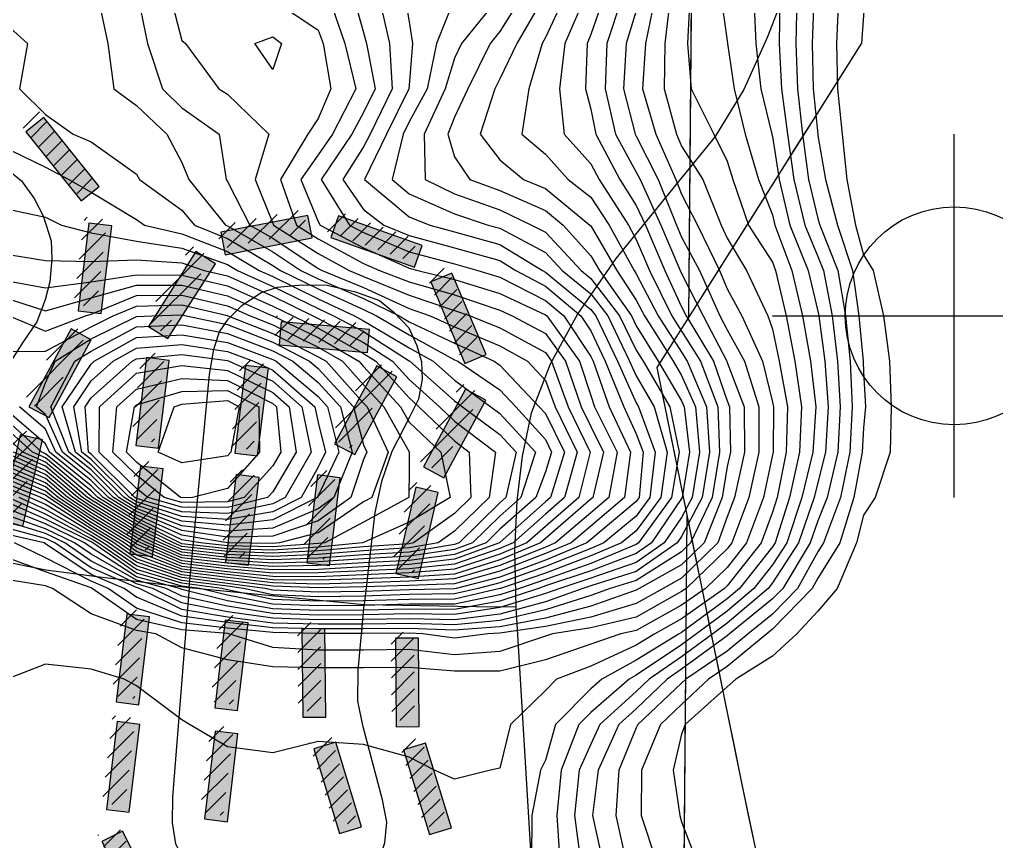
# Model space of a CAD drawing. Extents: x -12748497 to 5449789, y 79630 to 14464147.
# Drawn here: x 3137834 to 3139124, y 320464 to 321550 of the extents above; entities that cross this region are included whole.
import ezdxf

# ---------------------------------------------------------------- set-up
doc = ezdxf.new("R2010")
doc.units = 21
for name, color, linetype in [('BUILDINGS', 9, 'Continuous'), ('CL_LOCAL', 4, 'Continuous'), ('CL_MAJOR', 2, 'Continuous'), ('CONTOUR_INDEX', 150, 'Continuous'), ('CONTOUR_MAJOR', 92, 'Continuous'), ('PLSS_QQ', 8, 'Continuous'), ('PLSS_QQ_3D', 7, 'Continuous'), ('PLSS_SECTION', 7, 'Continuous'), ('PLSS_SECTION_3D', 7, 'Continuous'), ('PLSS_TWP', 7, 'Continuous'), ('PLSS_TWP_3D', 7, 'Continuous')]:
    doc.layers.add(name, color=color, linetype=linetype)

msp = doc.modelspace()

# ---------------------------------------------------------------- hatches: boundary and pattern name
at = {"layer": 'BUILDINGS_HATCH'}
for points in [[(3137842.3, 321401.5), (3137915.6, 321310.4), (3137939.3, 321329.3), (3137866, 321420.4)], [(3138099.8, 321268.9), (3138105.6, 321239.1), (3138220.5, 321261.3), (3138214.8, 321291)], [(3138245.3, 321261.9), (3138355.6, 321222.7), (3138365.8, 321251.2), (3138255.5, 321290.5)], [(3137911.6, 321165), (3137941.8, 321161.4), (3137955.8, 321277.3), (3137925.7, 321281)], [(3138004.5, 321144.4), (3138030.1, 321128.3), (3138092.7, 321227), (3138067, 321243.2)], [(3138377.2, 321203.3), (3138422.3, 321095.6), (3138450.3, 321107.2), (3138405.2, 321215)], [(3138176.9, 321120.2), (3138293.6, 321110.1), (3138296.2, 321140.3), (3138179.5, 321150.4)], [(3137846.5, 321038.3), (3137873.2, 321023.9), (3137928.8, 321126.7), (3137902.1, 321141.1)], [(3137987.7, 320987.2), (3138017.8, 320983.6), (3138031.8, 321099.5), (3138001.7, 321103.2)], [(3138118.5, 320977), (3138148.6, 320973.3), (3138162.7, 321089.3), (3138132.5, 321093)], [(3138250.3, 320989.5), (3138277, 320975.1), (3138332.6, 321077.9), (3138305.9, 321092.2)], [(3138367.6, 320958.8), (3138394.3, 320944.4), (3138449.9, 321047.2), (3138423.2, 321061.6)], [(3137808.9, 320887.4), (3137838.4, 320880.6), (3137864.6, 320994.5), (3137835, 321001.3)], [(3137979.7, 320844), (3138009.9, 320840.4), (3138023.9, 320956.4), (3137993.8, 320960)], [(3138106.3, 320832.7), (3138136.4, 320829), (3138150.5, 320945), (3138120.3, 320948.6)], [(3138213.6, 320832.3), (3138243.7, 320828.7), (3138257.7, 320944.6), (3138227.6, 320948.3)], [(3138331.2, 320818.1), (3138360.9, 320811.3), (3138387, 320925.2), (3138357.4, 320932)], [(3137961.6, 320648.3), (3137991.8, 320644.7), (3138005.8, 320760.7), (3137975.7, 320764.3)], [(3138091.9, 320640.5), (3138122, 320636.9), (3138136.1, 320752.9), (3138105.9, 320756.5)], [(3138207, 320745), (3138208.2, 320628.1), (3138238.5, 320628.4), (3138237.4, 320745.2)], [(3138330.5, 320732.4), (3138331.7, 320615.6), (3138362, 320615.9), (3138360.9, 320732.7)], [(3137948.9, 320506.4), (3137979, 320502.7), (3137993.1, 320618.7), (3137962.9, 320622.4)], [(3138078.5, 320493.7), (3138108.6, 320490.1), (3138122.6, 320606.1), (3138092.5, 320609.7)], [(3138222.6, 320586.2), (3138256.6, 320474.4), (3138285.7, 320483.2), (3138251.7, 320595)], [(3138341.4, 320585.2), (3138375.4, 320473.3), (3138404.5, 320482.1), (3138370.5, 320593.9)], [(3137943, 320464), (3137995.6, 320359.6), (3138022.7, 320373.2), (3137970.2, 320477.6)]]:
    msp.add_hatch(color=251, dxfattribs=at).paths.add_polyline_path(points)
at = {"layer": 'BUILDINGS_SHADOW'}
h = msp.add_hatch(dxfattribs=at)
h.set_pattern_fill('ANSI31', scale=5)
h.paths.add_polyline_path([(3137836.4, 321409.5), (3137909.7, 321318.4), (3137933.3, 321337.4), (3137860.1, 321428.5)])
h = msp.add_hatch(dxfattribs=at)
h.set_pattern_fill('ANSI31', scale=5)
h.paths.add_polyline_path([(3138093.9, 321277), (3138099.7, 321247.2), (3138214.6, 321269.4), (3138208.9, 321299.1)])
h = msp.add_hatch(dxfattribs=at)
h.set_pattern_fill('ANSI31', scale=5)
h.paths.add_polyline_path([(3138239.4, 321270), (3138349.7, 321230.7), (3138359.9, 321259.2), (3138249.6, 321298.5)])
h = msp.add_hatch(dxfattribs=at)
h.set_pattern_fill('ANSI31', scale=5)
h.paths.add_polyline_path([(3137905.7, 321173.1), (3137935.9, 321169.4), (3137949.9, 321285.4), (3137919.8, 321289)])
h = msp.add_hatch(dxfattribs=at)
h.set_pattern_fill('ANSI31', scale=5)
h.paths.add_polyline_path([(3137998.5, 321152.5), (3138024.2, 321136.3), (3138086.8, 321235.1), (3138061.1, 321251.2)])
h = msp.add_hatch(dxfattribs=at)
h.set_pattern_fill('ANSI31', scale=5)
h.paths.add_polyline_path([(3138371.3, 321211.4), (3138416.4, 321103.6), (3138444.4, 321115.3), (3138399.3, 321223.1)])
h = msp.add_hatch(dxfattribs=at)
h.set_pattern_fill('ANSI31', scale=5)
h.paths.add_polyline_path([(3138171, 321128.3), (3138287.7, 321118.2), (3138290.3, 321148.4), (3138173.6, 321158.5)])
h = msp.add_hatch(dxfattribs=at)
h.set_pattern_fill('ANSI31', scale=5)
h.paths.add_polyline_path([(3137840.6, 321046.4), (3137867.3, 321032), (3137922.9, 321134.8), (3137896.2, 321149.2)])
h = msp.add_hatch(dxfattribs=at)
h.set_pattern_fill('ANSI31', scale=5)
h.paths.add_polyline_path([(3137981.8, 320995.3), (3138011.9, 320991.6), (3138025.9, 321107.6), (3137995.8, 321111.2)])
h = msp.add_hatch(dxfattribs=at)
h.set_pattern_fill('ANSI31', scale=5)
h.paths.add_polyline_path([(3138112.6, 320985), (3138142.7, 320981.4), (3138156.7, 321097.4), (3138126.6, 321101)])
h = msp.add_hatch(dxfattribs=at)
h.set_pattern_fill('ANSI31', scale=5)
h.paths.add_polyline_path([(3138244.4, 320997.5), (3138271.1, 320983.1), (3138326.7, 321085.9), (3138300, 321100.3)])
h = msp.add_hatch(dxfattribs=at)
h.set_pattern_fill('ANSI31', scale=5)
h.paths.add_polyline_path([(3138361.7, 320966.8), (3138388.4, 320952.5), (3138444, 321055.3), (3138417.3, 321069.6)])
h = msp.add_hatch(dxfattribs=at)
h.set_pattern_fill('ANSI31', scale=5)
h.paths.add_polyline_path([(3137802.9, 320895.5), (3137832.5, 320888.7), (3137858.7, 321002.6), (3137829.1, 321009.3)])
h = msp.add_hatch(dxfattribs=at)
h.set_pattern_fill('ANSI31', scale=5)
h.paths.add_polyline_path([(3137973.8, 320852.1), (3138003.9, 320848.5), (3138018, 320964.4), (3137987.8, 320968.1)])
h = msp.add_hatch(dxfattribs=at)
h.set_pattern_fill('ANSI31', scale=5)
h.paths.add_polyline_path([(3138100.4, 320840.7), (3138130.5, 320837.1), (3138144.6, 320953), (3138114.4, 320956.7)])
h = msp.add_hatch(dxfattribs=at)
h.set_pattern_fill('ANSI31', scale=5)
h.paths.add_polyline_path([(3138207.6, 320840.4), (3138237.8, 320836.7), (3138251.8, 320952.7), (3138221.7, 320956.3)])
h = msp.add_hatch(dxfattribs=at)
h.set_pattern_fill('ANSI31', scale=5)
h.paths.add_polyline_path([(3138325.3, 320826.1), (3138354.9, 320819.4), (3138381.1, 320933.3), (3138351.5, 320940)])
h = msp.add_hatch(dxfattribs=at)
h.set_pattern_fill('ANSI31', scale=5)
h.paths.add_polyline_path([(3137955.7, 320656.4), (3137985.9, 320652.8), (3137999.9, 320768.7), (3137969.8, 320772.4)])
h = msp.add_hatch(dxfattribs=at)
h.set_pattern_fill('ANSI31', scale=5)
h.paths.add_polyline_path([(3138086, 320648.6), (3138116.1, 320644.9), (3138130.1, 320760.9), (3138100, 320764.6)])
h = msp.add_hatch(dxfattribs=at)
h.set_pattern_fill('ANSI31', scale=5)
h.paths.add_polyline_path([(3138201.1, 320753), (3138202.2, 320636.2), (3138232.6, 320636.5), (3138231.5, 320753.3)])
h = msp.add_hatch(dxfattribs=at)
h.set_pattern_fill('ANSI31', scale=5)
h.paths.add_polyline_path([(3138324.6, 320740.4), (3138325.8, 320623.6), (3138356.1, 320623.9), (3138355, 320740.7)])
h = msp.add_hatch(dxfattribs=at)
h.set_pattern_fill('ANSI31', scale=5)
h.paths.add_polyline_path([(3137943, 320514.4), (3137973.1, 320510.8), (3137987.2, 320626.8), (3137957, 320630.4)])
h = msp.add_hatch(dxfattribs=at)
h.set_pattern_fill('ANSI31', scale=5)
h.paths.add_polyline_path([(3138072.5, 320501.8), (3138102.7, 320498.2), (3138116.7, 320614.1), (3138086.6, 320617.8)])
h = msp.add_hatch(dxfattribs=at)
h.set_pattern_fill('ANSI31', scale=5)
h.paths.add_polyline_path([(3138216.7, 320594.3), (3138250.7, 320482.5), (3138279.8, 320491.2), (3138245.8, 320603)])
h = msp.add_hatch(dxfattribs=at)
h.set_pattern_fill('ANSI31', scale=5)
h.paths.add_polyline_path([(3138335.5, 320593.2), (3138369.5, 320481.4), (3138398.5, 320490.2), (3138364.6, 320602)])
h = msp.add_hatch(dxfattribs=at)
h.set_pattern_fill('ANSI31', scale=5)
h.paths.add_polyline_path([(3137937.1, 320472.1), (3137989.6, 320367.7), (3138016.8, 320381.2), (3137964.3, 320485.7)])

# ---------------------------------------------------------------- linework, layer by layer
at = {"layer": 'BUILDINGS'}
for points in [[(3137842.3, 321401.5), (3137915.6, 321310.4), (3137939.3, 321329.3), (3137866, 321420.4), (3137842.3, 321401.5)], [(3138099.8, 321268.9), (3138105.6, 321239.1), (3138220.5, 321261.3), (3138214.8, 321291), (3138099.8, 321268.9)], [(3138245.3, 321261.9), (3138355.6, 321222.7), (3138365.8, 321251.2), (3138255.5, 321290.5), (3138245.3, 321261.9)], [(3137911.6, 321165), (3137941.8, 321161.4), (3137955.8, 321277.3), (3137925.7, 321281), (3137911.6, 321165)], [(3138004.5, 321144.4), (3138030.1, 321128.3), (3138092.7, 321227), (3138067, 321243.2), (3138004.5, 321144.4)], [(3138377.2, 321203.3), (3138422.3, 321095.6), (3138450.3, 321107.2), (3138405.2, 321215), (3138377.2, 321203.3)], [(3138176.9, 321120.2), (3138293.6, 321110.1), (3138296.2, 321140.3), (3138179.5, 321150.4), (3138176.9, 321120.2)], [(3137846.5, 321038.3), (3137873.2, 321023.9), (3137928.8, 321126.7), (3137902.1, 321141.1), (3137846.5, 321038.3)], [(3137987.7, 320987.2), (3138017.8, 320983.6), (3138031.8, 321099.5), (3138001.7, 321103.2), (3137987.7, 320987.2)], [(3138118.5, 320977), (3138148.6, 320973.3), (3138162.7, 321089.3), (3138132.5, 321093), (3138118.5, 320977)], [(3138250.3, 320989.5), (3138277, 320975.1), (3138332.6, 321077.9), (3138305.9, 321092.2), (3138250.3, 320989.5)], [(3138367.6, 320958.8), (3138394.3, 320944.4), (3138449.9, 321047.2), (3138423.2, 321061.6), (3138367.6, 320958.8)], [(3137808.9, 320887.4), (3137838.4, 320880.6), (3137864.6, 320994.5), (3137835, 321001.3), (3137808.9, 320887.4)], [(3137979.7, 320844), (3138009.9, 320840.4), (3138023.9, 320956.4), (3137993.8, 320960), (3137979.7, 320844)], [(3138106.3, 320832.7), (3138136.4, 320829), (3138150.5, 320945), (3138120.3, 320948.6), (3138106.3, 320832.7)], [(3138213.6, 320832.3), (3138243.7, 320828.7), (3138257.7, 320944.6), (3138227.6, 320948.3), (3138213.6, 320832.3)], [(3138331.2, 320818.1), (3138360.9, 320811.3), (3138387, 320925.2), (3138357.4, 320932), (3138331.2, 320818.1)], [(3137961.6, 320648.3), (3137991.8, 320644.7), (3138005.8, 320760.7), (3137975.7, 320764.3), (3137961.6, 320648.3)], [(3138091.9, 320640.5), (3138122, 320636.9), (3138136.1, 320752.9), (3138105.9, 320756.5), (3138091.9, 320640.5)], [(3138207, 320745), (3138208.2, 320628.1), (3138238.5, 320628.4), (3138237.4, 320745.2), (3138207, 320745)], [(3138330.5, 320732.4), (3138331.7, 320615.6), (3138362, 320615.9), (3138360.9, 320732.7), (3138330.5, 320732.4)], [(3137948.9, 320506.4), (3137979, 320502.7), (3137993.1, 320618.7), (3137962.9, 320622.4), (3137948.9, 320506.4)], [(3138078.5, 320493.7), (3138108.6, 320490.1), (3138122.6, 320606.1), (3138092.5, 320609.7), (3138078.5, 320493.7)], [(3138222.6, 320586.2), (3138256.6, 320474.4), (3138285.7, 320483.2), (3138251.7, 320595), (3138222.6, 320586.2)], [(3138341.4, 320585.2), (3138375.4, 320473.3), (3138404.5, 320482.1), (3138370.5, 320593.9), (3138341.4, 320585.2)], [(3137943, 320464), (3137995.6, 320359.6), (3138022.7, 320373.2), (3137970.2, 320477.6), (3137943, 320464)]]:
    msp.add_lwpolyline(points, close=True, dxfattribs=at)
at = {"layer": 'CL_LOCAL'}
for points in [[(3137812.5, 321356.5), (3137836.6, 321336.9), (3137853.6, 321313.6), (3137865.1, 321290.7), (3137875.8, 321257.6), (3137876.7, 321233.7), (3137873.9, 321203.3), (3137868, 321179.4), (3137856.9, 321150.4), (3137837.1, 321121.5), (3137817.2, 321090)], [(3138058, 320799), (3138084.9, 321080.9), (3138090.8, 321114.2), (3138098.3, 321137.1), (3138109.7, 321154), (3138127.7, 321171.9), (3138153.3, 321189.1), (3138175, 321196.2), (3138206.9, 321199.5), (3138240.5, 321199), (3138278, 321190.3), (3138309.6, 321178.8), (3138328.9, 321162.9), (3138348.3, 321142.4), (3138358.8, 321119.2), (3138365, 321097.5), (3138365.9, 321074.7), (3138360.9, 321048.2), (3138348.5, 321023.8), (3138326, 320979.3), (3138312.3, 320939.4), (3138303.4, 320898.5), (3138289.2, 320776.8)], [(3138058, 320799), (3138036.2, 320522.8), (3138035.6, 320488.7), (3138040.2, 320460.8), (3138051, 320440.2), (3138068.2, 320419.6), (3138091.7, 320402.5), (3138119.8, 320387.8), (3138148.6, 320378.8), (3138179.2, 320374.9), (3138215.5, 320375.6), (3138239.8, 320379.5), (3138270.2, 320393.6), (3138291.8, 320411.5), (3138307.8, 320436.7), (3138316.5, 320462.2), (3138319.3, 320489.6), (3138313.6, 320519), (3138288, 320615.6), (3138280.7, 320649.5), (3138281.4, 320689.8), (3138289.2, 320776.8)]]:
    msp.add_lwpolyline(points, dxfattribs=at)
at = {"layer": 'CL_MAJOR'}
for points in [[(3138798.9, 322844.7), (3138826.9, 322267.6), (3138857, 321749), (3138857.1, 321667.2), (3138845.1, 321586.4), (3138822.1, 321527.1), (3138790.8, 321457.3), (3138752.7, 321395.3), (3138621.7, 321234), (3138571.5, 321161.5), (3138535.1, 321094.4), (3138510, 321030), (3138497.9, 320973), (3138491, 320913.9), (3138487.7, 320848.5), (3138489.8, 320773.5), (3138521.2, 320247.3), (3138545.9, 319725.2), (3138560.7, 319356.6)], [(3138489.8, 320773.5), (3138437.6, 320774), (3138289.2, 320776.8), (3138058, 320799), (3137936.4, 320813.8), (3137868.7, 320822.4), (3137810.5, 320834.2), (3137754.9, 320845.3), (3137605.3, 320858), (3137557.4, 320858.1), (3137520, 320861.9), (3137426.8, 320849.5), (3137318.8, 320853.3), (3137215.8, 320870.6), (3136989.5, 320920.9), (3136732.1, 320980.7)]]:
    msp.add_lwpolyline(points, dxfattribs=at)
at = {"layer": 'CONTOUR_INDEX'}
for points, elevation in [([(3138605.5, 321578.4), (3138588.6, 321530.2), (3138583.6, 321518.4), (3138581.6, 321458.4), (3138588.6, 321431.4), (3138595.2, 321398.4), (3138627, 321338.4), (3138648.6, 321304), (3138660.7, 321278.4), (3138686.5, 321218.4), (3138708.6, 321170.4), (3138714.7, 321158.4), (3138750.8, 321098.4), (3138768.6, 321046.3), (3138771.7, 321038.4), (3138772.9, 320978.4), (3138768.6, 320959.5), (3138762.1, 320918.4), (3138738.4, 320858.4), (3138708.6, 320829.3), (3138652.5, 320798.4), (3138648.6, 320796.2), (3138588.6, 320774.8), (3138528.6, 320759), (3138468.6, 320747.6), (3138408.6, 320743.3), (3138348.6, 320745.5), (3138288.6, 320744.9), (3138228.6, 320744.9), (3138168.6, 320746.4), (3138108.6, 320753.1), (3138048.6, 320761.5), (3137988.6, 320786.8), (3137972.1, 320798.4), (3137928.6, 320816.8), (3137868.6, 320857.3), (3137866.5, 320858.4), (3137808.6, 320871.6)], 60), ([(3138553, 321578.4), (3138528.6, 321526.1), (3138524.2, 321518.4), (3138506.9, 321458.4), (3138497.6, 321398.4), (3138528.6, 321371.9), (3138558.7, 321338.4), (3138588.6, 321315.3), (3138613, 321278.4), (3138645.7, 321218.4), (3138648.6, 321213.9), (3138677.5, 321158.4), (3138708.6, 321110.3), (3138716.1, 321098.4), (3138741.6, 321038.4), (3138745.3, 320978.4), (3138735.8, 320918.4), (3138708.6, 320866.9), (3138702.8, 320858.4), (3138648.6, 320820.7), (3138588.6, 320801.9), (3138578, 320798.4), (3138528.6, 320780.6), (3138468.6, 320764.5), (3138408.6, 320757), (3138348.6, 320758.3), (3138288.6, 320757.2), (3138228.6, 320757), (3138168.6, 320758.8), (3138108.6, 320767.5), (3138048.6, 320779.1), (3138010.1, 320798.4), (3137988.6, 320804.2), (3137928.6, 320834.5), (3137893.8, 320858.4), (3137868.6, 320870.8), (3137808.6, 320889.4)], 70), ([(3138496.4, 321578.4), (3138468.6, 321534.2), (3138455.6, 321518.4), (3138426.1, 321458.4), (3138408.6, 321420.8), (3138399.6, 321398.4), (3138408.6, 321368.6), (3138428.9, 321338.4), (3138468.6, 321323.8), (3138528.6, 321297.5), (3138551.9, 321278.4), (3138588.6, 321237.7), (3138599.9, 321218.4), (3138642.3, 321158.4), (3138648.6, 321145.4), (3138677.5, 321098.4), (3138708.6, 321046.3), (3138712.1, 321038.4), (3138719.1, 320978.4), (3138709.4, 320918.4), (3138708.6, 320917), (3138668.7, 320858.4), (3138648.6, 320844.4), (3138588.6, 320821.6), (3138528.6, 320801.5), (3138519.5, 320798.4), (3138468.6, 320781.4), (3138408.6, 320770.6), (3138348.6, 320771), (3138288.6, 320769.6), (3138228.6, 320769.1), (3138168.6, 320771.2), (3138108.6, 320782), (3138048.6, 320796.7), (3138045.3, 320798.4), (3137988.6, 320813.7), (3137928.6, 320852.3), (3137919.7, 320858.4), (3137868.6, 320883.6), (3137808.6, 320907.2)], 80), ([(3138693.5, 321578.4), (3138686.5, 321518.4), (3138685.6, 321458.4), (3138701.9, 321398.4), (3138708.6, 321382.4), (3138736.6, 321338.4), (3138760.8, 321278.4), (3138768.6, 321260.9), (3138794.3, 321218.4), (3138822.4, 321158.4), (3138828.6, 321140.7), (3138837.6, 321098.4), (3138848.4, 321038.4), (3138846.8, 320978.4), (3138834.8, 320918.4), (3138828.6, 320899), (3138813.5, 320858.4), (3138768.6, 320801.5), (3138765.4, 320798.4), (3138708.6, 320758.1), (3138673.3, 320738.4), (3138648.6, 320723.3), (3138588.6, 320695.6), (3138543.1, 320678.4), (3138528.6, 320663.6), (3138482.6, 320618.4), (3138468.6, 320561), (3138456, 320558.4), (3138408.6, 320546.2), (3138382.2, 320558.4), (3138348.6, 320575.4), (3138288.6, 320592.3), (3138228.6, 320596.2), (3138168.6, 320581.2), (3138108.6, 320589.2), (3138058.5, 320618.4), (3138048.6, 320624.9), (3137988.6, 320669.6), (3137972.5, 320678.4), (3137928.6, 320691.7), (3137868.6, 320698.4), (3137817.4, 320678.4)], 40), ([(3137938, 321578.4), (3137950.8, 321518.4), (3137958.5, 321458.4), (3137988.6, 321436.5), (3138028.5, 321398.4), (3138048.6, 321360.9), (3138057.6, 321338.4), (3138106.3, 321278.4), (3138108.6, 321277.4), (3138168.6, 321243), (3138205.6, 321218.4), (3138228.6, 321207.1), (3138288.6, 321181.2), (3138335.3, 321158.4), (3138348.6, 321150.7), (3138408.6, 321122.2), (3138461.1, 321098.4), (3138468.6, 321093.3), (3138520.6, 321038.4), (3138528.6, 321029.5), (3138553.9, 320978.4), (3138535.4, 320918.4), (3138528.6, 320912.5), (3138468.6, 320858.9), (3138468.1, 320858.4), (3138408.6, 320836.8), (3138348.6, 320829.8), (3138288.6, 320826.7)], 130), ([(3138034, 321578.4), (3138048.6, 321522.3), (3138053.5, 321518.4), (3138097.2, 321458.4), (3138108.6, 321451.1), (3138163.4, 321398.4), (3138145.1, 321338.4), (3138168.6, 321281), (3138169.5, 321278.4), (3138228.6, 321240.7), (3138269.4, 321218.4), (3138288.6, 321210.5), (3138348.6, 321185.7), (3138408.6, 321165.6), (3138429.4, 321158.4), (3138468.6, 321142.5), (3138528.6, 321109.8), (3138536.9, 321098.4), (3138558.6, 321038.4), (3138587.8, 320978.4), (3138572.6, 320918.4), (3138528.6, 320880.3), (3138504.2, 320858.4), (3138468.6, 320843.5), (3138408.6, 320823.8), (3138348.6, 320818.8), (3138288.6, 320816.1), (3138228.6, 320813.8)], 120), ([(3138408.6, 321578.2), (3138384.7, 321518.4), (3138372.4, 321458.4), (3138348.6, 321414.5), (3138340.7, 321398.4), (3138326.2, 321338.4), (3138348.6, 321319.7), (3138408.6, 321293.3), (3138453.1, 321278.4), (3138468.6, 321274.1), (3138528.6, 321242.2), (3138550.8, 321218.4), (3138588.6, 321187.5), (3138611, 321158.4), (3138639.9, 321098.4), (3138648.6, 321079.1), (3138672.2, 321038.4), (3138689.5, 320978.4), (3138680.9, 320918.4), (3138648.6, 320874.4), (3138629.3, 320858.4), (3138588.6, 320841.3), (3138528.6, 320818.6), (3138469.2, 320798.4), (3138468.6, 320798.2), (3138408.6, 320784.2), (3138348.6, 320783.7), (3138288.6, 320781.9), (3138228.6, 320781.3), (3138168.6, 320783.7), (3138108.6, 320796.5), (3138101.2, 320798.4)], 90), ([(3138242.9, 321578.4), (3138263.7, 321518.4), (3138278.1, 321458.4), (3138247.3, 321398.4), (3138228.6, 321371), (3138205.5, 321338.4), (3138228.6, 321282.9), (3138231.3, 321278.4), (3138288.6, 321248.1), (3138348.6, 321221.3), (3138360.1, 321218.4), (3138408.6, 321206.5), (3138468.6, 321187.7), (3138528.6, 321159.8), (3138530.4, 321158.4), (3138573.8, 321098.4), (3138588.6, 321053), (3138593.7, 321038.4), (3138623.3, 320978.4), (3138612.4, 320918.4), (3138588.6, 320898.3), (3138541.9, 320858.4), (3138528.6, 320852.9), (3138468.6, 320828.4), (3138408.6, 320810.8), (3138348.6, 320807.8)], 110), ([(3138309.3, 321578.4), (3138322.6, 321518.4), (3138326.1, 321458.4), (3138297, 321398.4), (3138288.6, 321381.5), (3138260.9, 321338.4), (3138288.6, 321299), (3138315.2, 321278.4), (3138348.6, 321264.6), (3138408.6, 321248.3), (3138468.6, 321231.3), (3138489.7, 321218.4), (3138528.6, 321197.4), (3138575.6, 321158.4), (3138588.6, 321138.8), (3138607.8, 321098.4), (3138632.1, 321038.4), (3138648.6, 321002.5), (3138657.8, 320978.4), (3138652.4, 320918.4), (3138648.6, 320913.2), (3138588.6, 320863), (3138583.2, 320858.4), (3138528.6, 320835.8), (3138468.6, 320813.3), (3138410.9, 320798.4), (3138408.6, 320797.9), (3138348.6, 320796.5)], 100), ([(3138761, 321578.4), (3138768.6, 321521.5), (3138769, 321518.4), (3138778, 321458.4), (3138792.7, 321398.4), (3138810.2, 321338.4), (3138828.6, 321291.8), (3138831.7, 321278.4), (3138854.1, 321218.4), (3138868.3, 321158.4), (3138878.8, 321098.4), (3138885.7, 321038.4), (3138881.8, 320978.4), (3138867.4, 320918.4), (3138847.5, 320858.4), (3138828.6, 320829.4), (3138804.1, 320798.4), (3138768.6, 320768.4), (3138728.2, 320738.4), (3138708.6, 320723.8), (3138648.6, 320683.7), (3138639.1, 320678.4), (3138588.6, 320634.5), (3138572.7, 320618.4), (3138549.6, 320558.4), (3138543.8, 320498.4), (3138547.8, 320438.4)], 30), ([(3138838.2, 321578.4), (3138837.5, 321518.4), (3138840.5, 321458.4), (3138848.3, 321398.4), (3138856.8, 321338.4), (3138871.1, 321278.4), (3138888.6, 321236.6), (3138896, 321218.4), (3138907.4, 321158.4), (3138914.4, 321098.4), (3138918.1, 321038.4), (3138914.7, 320978.4), (3138900.9, 320918.4), (3138888.6, 320887.5), (3138878.4, 320858.4), (3138842.3, 320798.4), (3138828.6, 320784.4), (3138771.9, 320738.4), (3138768.6, 320735.7), (3138708.6, 320691.6), (3138689.4, 320678.4), (3138648.6, 320639.4), (3138625.5, 320618.4), (3138598.5, 320558.4), (3138590.8, 320498.4), (3138604.1, 320438.4)], 20), ([(3138883.3, 321578.4), (3138881.2, 321518.4), (3138882.4, 321458.4), (3138888.4, 321398.4), (3138888.6, 321396.7), (3138898.4, 321338.4), (3138914.6, 321278.4), (3138934.1, 321218.4), (3138942.6, 321158.4), (3138948.2, 321098.4), (3138948.6, 321084.5), (3138951.6, 321038.4), (3138948.6, 321010.6), (3138947, 320978.4), (3138936, 320918.4), (3138917.7, 320858.4), (3138888.6, 320811.7), (3138881.2, 320798.4), (3138828.6, 320744.4), (3138821.2, 320738.4), (3138768.6, 320695.2), (3138743.9, 320678.4), (3138708.6, 320644.8), (3138680.7, 320618.4), (3138655.5, 320558.4), (3138655.3, 320498.4), (3138675, 320438.4)], 10), ([(3138648.6, 321561.5), (3138635.1, 321518.4), (3138631.8, 321458.4), (3138647.1, 321398.4), (3138648.6, 321395.6), (3138677.4, 321338.4), (3138701.9, 321278.4), (3138708.6, 321262.4), (3138732.3, 321218.4), (3138759.2, 321158.4), (3138768.6, 321140), (3138791.6, 321098.4), (3138810.5, 321038.4), (3138810.6, 320978.4), (3138797.5, 320918.4), (3138774.7, 320858.4), (3138768.6, 320850.7), (3138714.6, 320798.4), (3138708.6, 320794.1), (3138648.6, 320760.5), (3138588.6, 320746.1), (3138538.2, 320738.4), (3138528.6, 320735.2), (3138468.6, 320715), (3138408.6, 320710.7), (3138348.6, 320717.6), (3138288.6, 320716.6), (3138228.6, 320716.8), (3138168.6, 320720.3), (3138110.7, 320738.4), (3138108.6, 320738.6), (3138048.6, 320743.8), (3137988.6, 320757.3), (3137930.2, 320798.4), (3137928.6, 320799), (3137868.6, 320820.1), (3137808.6, 320842.4)], 50), ([(3138168.6, 321484), (3138144.8, 321518.4), (3138168.6, 321527.2), (3138180, 321518.4), (3138168.6, 321484)], 120), ([(3137808.6, 321383.8), (3137868.6, 321354.9), (3137899.4, 321338.4), (3137928.6, 321321.7), (3137988.6, 321285.5), (3137999.2, 321278.4), (3138048.6, 321266.8), (3138108.6, 321243.3), (3138150.7, 321218.4), (3138168.6, 321210.3), (3138228.6, 321181), (3138276.5, 321158.4), (3138288.6, 321152), (3138348.6, 321116.1), (3138380.4, 321098.4), (3138408.6, 321073.3), (3138456.7, 321038.4), (3138468.6, 321029.6), (3138515.6, 320978.4), (3138496.3, 320918.4), (3138468.6, 320893.9), (3138432.5, 320858.4), (3138408.6, 320849.7), (3138348.6, 320840.9), (3138288.6, 320837.3)], 140), ([(3137808.6, 321241.4), (3137868.6, 321231.5), (3137928.6, 321230), (3137988.6, 321232.4), (3138048.6, 321228.3), (3138078, 321218.4), (3138108.6, 321211.3), (3138168.6, 321184.2), (3138221.5, 321158.4), (3138228.6, 321155), (3138288.6, 321123.1), (3138326.9, 321098.4), (3138348.6, 321074.5), (3138388.9, 321038.4), (3138408.6, 321019.4), (3138462.9, 320978.4), (3138454.3, 320918.4), (3138408.6, 320873.9), (3138387, 320858.4), (3138348.6, 320851.9)], 150), ([(3137808.6, 321184.5), (3137868.6, 321165.2), (3137928.6, 321182.1), (3137988.6, 321198.8), (3138048.6, 321199), (3138108.6, 321185), (3138168.2, 321158.4), (3138168.6, 321158.2), (3138228.6, 321129.7), (3138282.3, 321098.4), (3138288.6, 321091.4), (3138337.1, 321038.4), (3138348.6, 321017.8), (3138390.4, 320978.4), (3138403, 320918.4), (3138348.6, 320885.7), (3138288.6, 320859.1), (3138287.2, 320858.4)], 160), ([(3137808.6, 321111.1), (3137868.6, 321111.7), (3137928.6, 321144), (3137957.8, 321158.4), (3137988.6, 321171.4), (3138048.6, 321172.8), (3138108.6, 321158.7), (3138109.4, 321158.4), (3138168.6, 321135.2), (3138228.6, 321104.4), (3138239, 321098.4), (3138288.6, 321043.2), (3138293.1, 321038.4), (3138320.8, 320978.4), (3138299.4, 320918.4), (3138288.6, 320912.5), (3138228.6, 320871.6), (3138177.6, 320858.4), (3138168.6, 320857.7), (3138111, 320858.4), (3138108.6, 320858.4)], 170), ([(3138228.6, 320903.4), (3138168.6, 320878.1), (3138108.6, 320874), (3138048.6, 320881), (3137988.6, 320904.1), (3137965.4, 320918.4), (3137928.6, 320954.8), (3137899.3, 320978.4), (3137875.5, 321038.4), (3137907.2, 321098.4), (3137928.6, 321111.8), (3137988.6, 321143.7), (3138048.6, 321146.6), (3138108.6, 321134.9), (3138168.6, 321112.2), (3138195.1, 321098.4), (3138228.6, 321070.2), (3138258, 321038.4), (3138273.5, 320978.4), (3138249.4, 320918.4), (3138228.6, 320903.4)], 180), ([(3138168.6, 320899.5), (3138108.6, 320889.5), (3138048.6, 320893.3), (3137988.6, 320912.7), (3137979.4, 320918.4), (3137928.6, 320968.6), (3137916.5, 320978.4), (3137905.7, 321038.4), (3137928.6, 321072.4), (3137957.8, 321098.4), (3137988.6, 321115.7), (3138048.6, 321120.4), (3138108.6, 321111.1), (3138143, 321098.4), (3138168.6, 321086.6), (3138223.9, 321038.4), (3138228.6, 321017.7), (3138238.1, 320978.4), (3138228.6, 320958.3), (3138206.2, 320918.4), (3138168.6, 320899.5)], 190), ([(3138161.7, 320918.4), (3138108.6, 320905), (3138048.6, 320905.6), (3138003.5, 320918.4), (3137988.6, 320930.3), (3137939.2, 320978.4), (3137939.6, 321038.4), (3137988.6, 321082.5), (3138048.6, 321092.9), (3138108.6, 321086.1), (3138168.6, 321057.3), (3138190.3, 321038.4), (3138199.3, 320978.4), (3138168.6, 320926.1), (3138161.7, 320918.4)], 200), ([(3138062.4, 320918.4), (3138048.6, 320917.9), (3138046.9, 320918.4), (3137988.6, 320965.3), (3137975.2, 320978.4), (3137985.8, 321038.4), (3137988.6, 321041), (3138048.6, 321058.6), (3138108.6, 321059.6), (3138150.1, 321038.4), (3138151, 320978.4), (3138108.6, 320930.3), (3138062.4, 320918.4)], 210), ([(3138287.2, 320858.4), (3138228.6, 320852.7), (3138168.6, 320849), (3138108.6, 320850.8), (3138048.6, 320857.2), (3138045.9, 320858.4), (3137988.6, 320887), (3137937.5, 320918.4), (3137928.6, 320927.1), (3137868.6, 320976), (3137863.4, 320978.4), (3137808.6, 321028.5)], 160), ([(3138108.6, 320858.4), (3138048.6, 320868.7), (3137988.6, 320895.5), (3137951.4, 320918.4), (3137928.6, 320940.9), (3137882.1, 320978.4), (3137868.6, 321008.7), (3137834, 321038.4)], 170), ([(3138348.6, 320851.9), (3138288.6, 320847.9), (3138228.6, 320843), (3138168.6, 320840.3), (3138108.6, 320843.2), (3138048.6, 320849.7), (3138028.7, 320858.4), (3137988.6, 320878.4), (3137928.6, 320915.2), (3137923.9, 320918.4), (3137868.6, 320965.1), (3137838.6, 320978.4), (3137808.6, 321005.9)], 150), ([(3138288.6, 320837.3), (3138228.6, 320833.3), (3138168.6, 320831.6), (3138108.6, 320835.5), (3138048.6, 320842.3), (3138011.5, 320858.4), (3137988.6, 320869.8), (3137928.6, 320906.7), (3137910.9, 320918.4), (3137868.6, 320954.2), (3137813.9, 320978.4)], 140), ([(3138288.6, 320826.7), (3138228.6, 320823.5), (3138168.6, 320822.9), (3138108.6, 320827.9), (3138048.6, 320834.9), (3137994.2, 320858.4), (3137988.6, 320861.2), (3137928.6, 320898.1), (3137898, 320918.4), (3137868.6, 320943.3), (3137808.6, 320969.2)], 130), ([(3138228.6, 320813.8), (3138168.6, 320814.2), (3138108.6, 320820.3), (3138048.6, 320827.4), (3137988.6, 320851.9), (3137979.3, 320858.4), (3137928.6, 320889.6), (3137885.1, 320918.4), (3137868.6, 320932.3), (3137808.6, 320957.6)], 120), ([(3138348.6, 320807.8), (3138288.6, 320805.5), (3138228.6, 320804.1), (3138168.6, 320805.5), (3138108.6, 320812.7), (3138048.6, 320820), (3137988.6, 320842.4), (3137965.4, 320858.4), (3137928.6, 320881.1), (3137872.2, 320918.4), (3137868.6, 320921.4), (3137808.6, 320946)], 110), ([(3138348.6, 320796.5), (3138288.6, 320794.3), (3138228.6, 320793.4), (3138168.6, 320796.1), (3138158.2, 320798.4), (3138108.6, 320805), (3138048.6, 320812.6), (3137988.6, 320832.8), (3137951.6, 320858.4), (3137928.6, 320872.5), (3137868.6, 320909.1), (3137847.9, 320918.4), (3137808.6, 320934.3)], 100), ([(3138101.2, 320798.4), (3138048.6, 320805.1), (3137988.6, 320823.3), (3137937.7, 320858.4), (3137928.6, 320864), (3137868.6, 320896.4), (3137819.2, 320918.4)], 90)]:
    msp.add_lwpolyline(points, dxfattribs=dict(at, elevation=elevation))
at = {"layer": 'CONTOUR_MAJOR'}
for points, elevation in [([(3138673.2, 321578.4), (3138660.7, 321518.4), (3138657.1, 321458.4), (3138674.5, 321398.4), (3138701.1, 321338.4), (3138708.6, 321319.2), (3138729.6, 321278.4), (3138758.4, 321218.4), (3138768.6, 321194), (3138788.3, 321158.4), (3138815.2, 321098.4), (3138828.6, 321044.3), (3138829.8, 321038.4), (3138829.3, 320978.4), (3138828.6, 320974.8), (3138816.7, 320918.4), (3138794.1, 320858.4), (3138768.6, 320826.1), (3138740, 320798.4), (3138708.6, 320776.1), (3138648.6, 320742.6), (3138628.4, 320738.4), (3138588.6, 320724.8), (3138528.6, 320703.8), (3138468.6, 320689.1), (3138408.6, 320689.1), (3138348.6, 320694), (3138288.6, 320693.6), (3138228.6, 320693.4), (3138168.6, 320694.9), (3138108.6, 320704), (3138048.6, 320719.6), (3138014.2, 320738.4), (3137988.6, 320742.5), (3137928.6, 320764.9), (3137877.8, 320798.4), (3137868.6, 320801.5), (3137808.6, 320811.4)], 45), ([(3138580.4, 321578.4), (3138554.2, 321518.4), (3138547.1, 321458.4), (3138553.3, 321398.4), (3138588.6, 321359.2), (3138599.5, 321338.4), (3138638.2, 321278.4), (3138648.6, 321259.1), (3138666.3, 321218.4), (3138695.5, 321158.4), (3138708.6, 321138.2), (3138733.4, 321098.4), (3138756.3, 321038.4), (3138758.5, 320978.4), (3138748.9, 320918.4), (3138720.4, 320858.4), (3138708.6, 320846.8), (3138648.6, 320808.8), (3138614.1, 320798.4), (3138588.6, 320789.1), (3138528.6, 320769.8), (3138468.6, 320756.1), (3138408.6, 320750.1), (3138348.6, 320751.9), (3138288.6, 320751.1), (3138228.6, 320750.9), (3138168.6, 320752.6), (3138108.6, 320760.3), (3138048.6, 320770.3), (3137992.4, 320798.4), (3137988.6, 320799.4), (3137928.6, 320825.6), (3137880.9, 320858.4), (3137868.6, 320864.4), (3137808.6, 320880.5)], 65), ([(3138525.5, 321578.4), (3138490.7, 321518.4), (3138468.6, 321471.6), (3138462, 321458.4), (3138442.4, 321398.4), (3138468.6, 321364.3), (3138499.6, 321338.4), (3138528.6, 321326.8), (3138587.5, 321278.4), (3138588.6, 321277.1), (3138622.8, 321218.4), (3138648.6, 321179.2), (3138659.4, 321158.4), (3138697.3, 321098.4), (3138708.6, 321079.4), (3138726.9, 321038.4), (3138732.2, 320978.4), (3138722.6, 320918.4), (3138708.6, 320892), (3138685.7, 320858.4), (3138648.6, 320832.6), (3138588.6, 320811.7), (3138547.8, 320798.4), (3138528.6, 320791.5), (3138468.6, 320772.9), (3138408.6, 320763.8), (3138348.6, 320764.6), (3138288.6, 320763.4), (3138228.6, 320763.1), (3138168.6, 320765), (3138108.6, 320774.8), (3138048.6, 320787.9), (3138027.7, 320798.4), (3137988.6, 320809), (3137928.6, 320843.4), (3137906.8, 320858.4), (3137868.6, 320877.2), (3137808.6, 320898.3)], 75), ([(3138629.6, 321578.4), (3138609.7, 321518.4), (3138607.7, 321458.4), (3138621.2, 321398.4), (3138648.6, 321348.4), (3138653.7, 321338.4), (3138681.3, 321278.4), (3138706.7, 321218.4), (3138708.6, 321214.3), (3138737, 321158.4), (3138768.1, 321098.4), (3138768.6, 321096.8), (3138791.1, 321038.4), (3138791.7, 320978.4), (3138778.3, 320918.4), (3138768.6, 320893), (3138756.3, 320858.4), (3138708.6, 320811.8), (3138684.3, 320798.4), (3138648.6, 320778.3), (3138588.6, 320760.4), (3138528.6, 320748.1), (3138468.6, 320739.2), (3138452.8, 320738.4), (3138408.6, 320732.4), (3138366.9, 320738.4), (3138348.6, 320739.1), (3138288.6, 320738.7), (3138228.6, 320738.8), (3138168.6, 320740.1), (3138108.6, 320745.8), (3138048.6, 320752.7), (3137988.6, 320772), (3137951.2, 320798.4), (3137928.6, 320807.9), (3137868.6, 320838.7), (3137827.5, 320858.4)], 55), ([(3137990.9, 321578.4), (3138003, 321518.4), (3138022.7, 321458.4), (3138048.6, 321433.3), (3138097.9, 321398.4), (3138106.8, 321338.4), (3138108.6, 321336.1), (3138138.2, 321278.4), (3138168.6, 321261), (3138228.6, 321221.1), (3138233.6, 321218.4), (3138288.6, 321195.8), (3138348.6, 321168.1), (3138376.3, 321158.4), (3138408.6, 321144.1), (3138468.6, 321118.6), (3138505, 321098.4), (3138528.6, 321072.8), (3138541.4, 321038.4), (3138570.8, 320978.4), (3138554, 320918.4), (3138528.6, 320896.4), (3138486.1, 320858.4), (3138468.6, 320851.1), (3138408.6, 320830.3), (3138348.6, 320824.3), (3138288.6, 320821.4)], 125), ([(3138466.2, 321578.4), (3138417.9, 321518.4), (3138408.6, 321499), (3138396.4, 321458.4), (3138368.5, 321398.4), (3138369.9, 321338.4), (3138408.6, 321319.8), (3138468.6, 321298.6), (3138510.5, 321278.4), (3138528.6, 321269), (3138575.9, 321218.4), (3138588.6, 321207.9), (3138626.6, 321158.4), (3138648.6, 321113.2), (3138657.7, 321098.4), (3138692.9, 321038.4), (3138705.4, 320978.4), (3138695.2, 320918.4), (3138651.6, 320858.4), (3138648.6, 320856.3), (3138588.6, 320831.4), (3138528.6, 320810.1), (3138494.3, 320798.4), (3138468.6, 320789.8), (3138408.6, 320777.4), (3138348.6, 320777.4), (3138288.6, 320775.8), (3138228.6, 320775.2), (3138168.6, 320777.4)], 85), ([(3138343.5, 321578.4), (3138348.6, 321546.9), (3138353, 321518.4), (3138348.6, 321463.2), (3138348.4, 321458.4), (3138318.8, 321398.4), (3138289.6, 321338.4), (3138348.6, 321289.4), (3138375.9, 321278.4), (3138408.6, 321269.3), (3138468.6, 321252.7), (3138524.7, 321218.4), (3138528.6, 321216.2), (3138588.6, 321167), (3138595.3, 321158.4), (3138623.9, 321098.4), (3138648.6, 321043.4), (3138651.6, 321038.4), (3138673.7, 320978.4), (3138666.7, 320918.4), (3138648.6, 320893.8), (3138605.9, 320858.4), (3138588.6, 320851.1), (3138528.6, 320827.2), (3138468.6, 320805.8), (3138440, 320798.4), (3138408.6, 320791), (3138348.6, 320790.1), (3138288.6, 320788.1), (3138228.6, 320787.3), (3138168.6, 320789.9)], 95), ([(3138168.6, 321576.3), (3138228.6, 321535.8), (3138235.2, 321518.4), (3138245.4, 321458.4), (3138228.6, 321419.1), (3138214.9, 321398.4), (3138178.8, 321338.4), (3138200.1, 321278.4), (3138228.6, 321260.2), (3138288.6, 321227.7), (3138309.5, 321218.4), (3138348.6, 321203.2), (3138408.6, 321186), (3138468.6, 321165.8), (3138484.7, 321158.4), (3138528.6, 321135.1), (3138555.4, 321098.4), (3138575.9, 321038.4), (3138588.6, 321012.1), (3138605.5, 320978.4), (3138591.5, 320918.4), (3138588.6, 320916), (3138528.6, 320864.2), (3138522.2, 320858.4), (3138468.6, 320836), (3138408.6, 320817.3)], 115), ([(3138275.6, 321578.4), (3138288.6, 321532.6), (3138292.4, 321518.4), (3138303.8, 321458.4), (3138288.6, 321427), (3138272.8, 321398.4), (3138232.5, 321338.4), (3138269.7, 321278.4), (3138288.6, 321268.4), (3138348.6, 321243), (3138408.6, 321227.2), (3138439.6, 321218.4), (3138468.6, 321209.7), (3138528.6, 321178.6), (3138553, 321158.4), (3138588.6, 321104.9), (3138591.7, 321098.4), (3138612.9, 321038.4), (3138641.1, 320978.4), (3138633.3, 320918.4), (3138588.6, 320880.7), (3138562.6, 320858.4), (3138528.6, 320844.3), (3138468.6, 320820.9), (3138408.6, 320804.4), (3138348.6, 320802.2), (3138288.6, 320800.2)], 105), ([(3138719.2, 321578.4), (3138716.3, 321518.4), (3138721, 321458.4), (3138751, 321398.4), (3138768.6, 321362.7), (3138776, 321338.4), (3138796.9, 321278.4), (3138828.6, 321229.2), (3138832.6, 321218.4), (3138846.5, 321158.4), (3138858.2, 321098.4), (3138867, 321038.4), (3138864.3, 320978.4), (3138851.1, 320918.4), (3138832, 320858.4), (3138828.6, 320853.2), (3138785.2, 320798.4), (3138768.6, 320784.4), (3138708.6, 320740.1), (3138705.5, 320738.4), (3138648.6, 320703.5), (3138603.3, 320678.4), (3138588.6, 320665.6), (3138541.8, 320618.4), (3138528.6, 320571.6), (3138522.2, 320558.4), (3138510.9, 320498.4), (3138510.1, 320438.4)], 35), ([(3138803.9, 321578.4), (3138806.5, 321518.4), (3138813.3, 321458.4), (3138827.8, 321398.4), (3138828.6, 321395.4), (3138837.5, 321338.4), (3138851.4, 321278.4), (3138875.5, 321218.4), (3138888.6, 321164.4), (3138889.8, 321158.4), (3138897.5, 321098.4), (3138902.1, 321038.4), (3138898.5, 320978.4), (3138888.6, 320938.3), (3138883.7, 320918.4), (3138863, 320858.4), (3138828.6, 320805.5), (3138823, 320798.4), (3138768.6, 320752.3), (3138749.8, 320738.4), (3138708.6, 320707.7), (3138665.9, 320678.4), (3138648.6, 320661.9), (3138600.7, 320618.4), (3138588.6, 320592.5), (3138573.4, 320558.4), (3138567, 320498.4), (3138575, 320438.4)], 25), ([(3138860.8, 321578.4), (3138859.4, 321518.4), (3138861.4, 321458.4), (3138868.4, 321398.4), (3138876, 321338.4), (3138888.6, 321286.9), (3138891.2, 321278.4), (3138915.1, 321218.4), (3138925, 321158.4), (3138931.3, 321098.4), (3138934, 321038.4), (3138930.8, 320978.4), (3138918.4, 320918.4), (3138896, 320858.4), (3138888.6, 320846.5), (3138861.8, 320798.4), (3138828.6, 320764.4), (3138796.5, 320738.4), (3138768.6, 320715.5), (3138714, 320678.4), (3138708.6, 320673.3), (3138650.6, 320618.4), (3138648.6, 320614), (3138625.8, 320558.4), (3138621.7, 320498.4), (3138634.9, 320438.4)], 15), ([(3138915.8, 321578.4), (3138913.3, 321518.4), (3138914.5, 321458.4), (3138920.7, 321398.4), (3138926.6, 321338.4), (3138938.1, 321278.4), (3138948.6, 321239.1), (3138961.5, 321218.4), (3138975.1, 321158.4), (3138983.2, 321098.4), (3138985.5, 321038.4), (3138984, 320978.4), (3138964.2, 320918.4), (3138948.6, 320894.9), (3138939.4, 320858.4), (3138914.1, 320798.4), (3138888.6, 320768.2), (3138860.6, 320738.4), (3138828.6, 320708.8), (3138780.2, 320678.4), (3138768.6, 320668.1), (3138713.4, 320618.4), (3138708.6, 320605.6), (3138697.5, 320558.4), (3138706.3, 320498.4), (3138708.6, 320490.1), (3138728, 320438.4)], 5), ([(3137808.6, 321550.9), (3137844.5, 321518.4), (3137834.2, 321458.4), (3137868.6, 321424.4), (3137905.1, 321398.4), (3137928.6, 321388.1), (3137988.6, 321345.6), (3137992.4, 321338.4), (3138048.6, 321298), (3138065.1, 321278.4), (3138108.6, 321260.4), (3138168.6, 321225.1), (3138178.7, 321218.4), (3138228.6, 321194.1), (3138288.6, 321166.6), (3138305.4, 321158.4), (3138348.6, 321133.4), (3138408.6, 321100.3), (3138412.8, 321098.4), (3138468.6, 321060.7), (3138489.8, 321038.4), (3138528.6, 320995.2), (3138536.9, 320978.4), (3138528.6, 320952.3), (3138516.1, 320918.4), (3138468.6, 320876.4), (3138450.3, 320858.4), (3138408.6, 320843.2)], 135), ([(3137808.6, 321301.4), (3137868.6, 321288.6), (3137889.3, 321278.4), (3137928.6, 321267.9), (3137988.6, 321257), (3138048.6, 321247.6), (3138108.6, 321226.2), (3138121.9, 321218.4), (3138168.6, 321197.2), (3138228.6, 321167.9), (3138248.8, 321158.4), (3138288.6, 321137.6), (3138348.6, 321098.8), (3138349.5, 321098.4), (3138408.6, 321045.9), (3138419, 321038.4), (3138468.6, 321001.7), (3138490, 320978.4), (3138476.6, 320918.4), (3138468.6, 320911.3), (3138414.6, 320858.4), (3138408.6, 320856.2)], 145), ([(3137808.6, 321206.5), (3137868.6, 321195.4), (3137928.6, 321203.5), (3137988.6, 321212.5), (3138048.6, 321212.1), (3138108.6, 321198.1), (3138168.6, 321171.2), (3138194.9, 321158.4), (3138228.6, 321142.3), (3138288.6, 321108.6), (3138304.5, 321098.4), (3138348.6, 321050), (3138361.6, 321038.4), (3138408.6, 320993.1), (3138428.1, 320978.4), (3138430.3, 320918.4), (3138408.6, 320897.4), (3138354.3, 320858.4)], 155), ([(3137820.5, 321158.4), (3137868.6, 321138), (3137921.4, 321158.4), (3137928.6, 321160.7), (3137988.6, 321185.1), (3138048.6, 321185.9), (3138108.6, 321171.8), (3138138.8, 321158.4), (3138168.6, 321146.7), (3138228.6, 321117), (3138260.6, 321098.4), (3138288.6, 321067.3), (3138315.1, 321038.4), (3138348.6, 320978.6), (3138348.9, 320978.4), (3138348.6, 320955.9), (3138348.2, 320918.4)], 165), ([(3138108.6, 320866.2), (3138048.6, 320874.8), (3137988.6, 320899.8), (3137958.4, 320918.4), (3137928.6, 320947.8), (3137890.7, 320978.4), (3137868.6, 321027.9), (3137856.4, 321038.4), (3137868.6, 321069.9), (3137881.3, 321098.4), (3137928.6, 321127.9), (3137988.6, 321157.7), (3138008.9, 321158.4), (3138048.6, 321159.7), (3138054.3, 321158.4), (3138108.6, 321146.8), (3138168.6, 321123.7), (3138217.1, 321098.4), (3138228.6, 321088.7), (3138275, 321038.4), (3138288.6, 320987.8), (3138292.8, 320978.4), (3138288.6, 320968.8), (3138271.5, 320918.4), (3138228.6, 320887.5), (3138168.6, 320867.5), (3138108.6, 320866.2)], 175), ([(3138168.6, 320888.8), (3138108.6, 320881.7), (3138048.6, 320887.1), (3137988.6, 320908.4), (3137972.4, 320918.4), (3137928.6, 320961.7), (3137907.9, 320978.4), (3137890.6, 321038.4), (3137928.6, 321094.6), (3137932.8, 321098.4), (3137988.6, 321129.7), (3138048.6, 321133.5), (3138108.6, 321123), (3138168.6, 321100.7), (3138173.1, 321098.4), (3138228.6, 321051.7), (3138240.9, 321038.4), (3138255.8, 320978.4), (3138228.6, 320920.6), (3138227.4, 320918.4), (3138168.6, 320888.8)], 185), ([(3138108.6, 320897.2), (3138048.6, 320899.4), (3137988.6, 320917), (3137986.4, 320918.4), (3137928.6, 320975.5), (3137925.1, 320978.4), (3137920.7, 321038.4), (3137928.6, 321050.1), (3137982.8, 321098.4), (3137988.6, 321101.7), (3138048.6, 321107.3), (3138108.6, 321099.2), (3138111, 321098.4), (3138168.6, 321072), (3138207.1, 321038.4), (3138219.3, 320978.4), (3138185, 320918.4), (3138168.6, 320910.1), (3138108.6, 320897.2)], 195), ([(3138130.9, 320918.4), (3138108.6, 320912.8), (3138048.6, 320911.7), (3138025.2, 320918.4), (3137988.6, 320947.8), (3137957.2, 320978.4), (3137962.7, 321038.4), (3137988.6, 321061.7), (3138048.6, 321075.8), (3138108.6, 321072.8), (3138168.6, 321042.6), (3138173.5, 321038.4), (3138179.4, 320978.4), (3138168.6, 320960.1), (3138130.9, 320918.4)], 205), ([(3138108.6, 320973.3), (3138048.6, 320964.4), (3138017.1, 320978.4), (3138038.3, 321038.4), (3138048.6, 321041.5), (3138108.6, 321046.4), (3138124.2, 321038.4), (3138113.1, 320978.4), (3138108.6, 320973.3)], 215), ([(3138348.2, 320918.4), (3138288.6, 320885.8), (3138237.2, 320858.4), (3138228.6, 320857.6), (3138168.6, 320853.4), (3138108.6, 320854.6), (3138073, 320858.4), (3138048.6, 320862.6), (3137988.6, 320891.2), (3137944.4, 320918.4), (3137928.6, 320934), (3137873.6, 320978.4), (3137868.6, 320989.4), (3137811.5, 321038.4)], 165), ([(3138354.3, 320858.4), (3138348.6, 320857.4), (3138288.6, 320853.2), (3138228.6, 320847.8), (3138168.6, 320844.7), (3138108.6, 320847), (3138048.6, 320853.5), (3138037.3, 320858.4), (3137988.6, 320882.7), (3137930.5, 320918.4), (3137928.6, 320920.2), (3137868.6, 320970.6), (3137851, 320978.4), (3137808.6, 321017.2)], 155), ([(3138408.6, 320856.2), (3138348.6, 320846.4), (3138288.6, 320842.6), (3138228.6, 320838.1), (3138168.6, 320836), (3138108.6, 320839.3), (3138048.6, 320846), (3138020.1, 320858.4), (3137988.6, 320874.1), (3137928.6, 320910.9), (3137917.4, 320918.4), (3137868.6, 320959.7), (3137826.3, 320978.4)], 145), ([(3138408.6, 320843.2), (3138348.6, 320835.4), (3138288.6, 320832), (3138228.6, 320828.4), (3138168.6, 320827.3), (3138108.6, 320831.7), (3138048.6, 320838.6), (3138002.8, 320858.4), (3137988.6, 320865.5), (3137928.6, 320902.4), (3137904.5, 320918.4), (3137868.6, 320948.7), (3137808.6, 320975.1)], 135), ([(3138288.6, 320821.4), (3138228.6, 320818.7), (3138168.6, 320818.6), (3138108.6, 320824.1), (3138048.6, 320831.2), (3137988.6, 320856.7), (3137986.2, 320858.4), (3137928.6, 320893.9), (3137891.6, 320918.4), (3137868.6, 320937.8), (3137808.6, 320963.4)], 125), ([(3138408.6, 320817.3), (3138348.6, 320813.3), (3138288.6, 320810.8), (3138228.6, 320809), (3138168.6, 320809.8), (3138108.6, 320816.5), (3138048.6, 320823.7), (3137988.6, 320847.2), (3137972.4, 320858.4), (3137928.6, 320885.3), (3137878.7, 320918.4), (3137868.6, 320926.9), (3137808.6, 320951.8)], 115), ([(3138288.6, 320800.2), (3138228.6, 320799.2), (3138168.6, 320801.1), (3138108.6, 320808.8), (3138048.6, 320816.3), (3137988.6, 320837.6), (3137958.5, 320858.4), (3137928.6, 320876.8), (3137868.6, 320915.5), (3137862.2, 320918.4), (3137808.6, 320940.1)], 105), ([(3138168.6, 320777.4), (3138108.6, 320789.3), (3138072.2, 320798.4), (3138048.6, 320801.4), (3137988.6, 320818.5), (3137930.8, 320858.4), (3137928.6, 320859.7), (3137868.6, 320890), (3137808.6, 320916.1)], 85), ([(3138168.6, 320789.9), (3138129.8, 320798.4), (3138108.6, 320801.2), (3138048.6, 320808.8), (3137988.6, 320828.1), (3137944.7, 320858.4), (3137928.6, 320868.3), (3137868.6, 320902.7), (3137833.6, 320918.4)], 95)]:
    msp.add_lwpolyline(points, dxfattribs=dict(at, elevation=elevation))
at = {"layer": 'IMG_ALIGN_FAR'}
for p, q in [((3139068.6, 320918.4), (3139068.6, 321398.4)), ((3138828.6, 321158.4), (3139308.6, 321158.4))]:
    msp.add_line(p, q, dxfattribs=at)
msp.add_circle((3139068.6, 321158.4), 144, dxfattribs=at)
at = {"layer": 'PLSS_QQ'}
msp.add_lwpolyline([(3138728.6, 322416.6), (3133448.7, 322463.2), (3133404.6, 317183.6), (3138499.8, 317138.6), (3138583.5, 317259.4), (3138688.7, 317625.4), (3138695.3, 318424.9), (3138590.4, 318489.2), (3138255, 318508), (3138699.3, 318899.3), (3138715.9, 320895.5), (3138676.3, 321090), (3138718.1, 321156.3), (3138728.6, 322416.6)], dxfattribs=at)
at = {"layer": 'PLSS_QQ_3D'}
for p, q in [((3138721, 321509.2, 34.6), (3138721.5, 321559.6, 34.7)), ((3138720.6, 321458.7, 35), (3138721, 321509.2, 34.6)), ((3138720.2, 321408.3, 37.3), (3138720.6, 321458.7, 35)), ((3138719.8, 321357.9, 40.7), (3138720.2, 321408.3, 37.3)), ((3138719.4, 321307.5, 44.4), (3138719.8, 321357.9, 40.7)), ((3138718.9, 321257.1, 48.8), (3138719.4, 321307.5, 44.4)), ((3138718.5, 321206.7, 53.9), (3138718.9, 321257.1, 48.8)), ((3138718.1, 321156.3, 59.6), (3138718.5, 321206.7, 53.9)), ((3138676.3, 321090, 81.5), (3138718.1, 321156.3, 59.6)), ((3138718.1, 321156.3, 59.6), (3138718.1, 321156.3, 59.6)), ((3138689.5, 321025.2, 86.7), (3138676.3, 321090, 81.5)), ((3138676.3, 321090, 81.5), (3138676.3, 321090, 81.5)), ((3138702.7, 320960.3, 84.8), (3138689.5, 321025.2, 86.7)), ((3138715.9, 320895.5, 73.2), (3138702.7, 320960.3, 84.8)), ((3138715.5, 320844.3, 62.5), (3138715.9, 320895.5, 73.2)), ((3138715.9, 320895.5, 73.2), (3138715.9, 320895.5, 73.2)), ((3138715.1, 320793.2, 48.4), (3138715.5, 320844.3, 62.5)), ((3138714.6, 320742, 34.1), (3138715.1, 320793.2, 48.4)), ((3138714.2, 320690.8, 18.7), (3138714.6, 320742, 34.1)), ((3138713.8, 320639.6, 8.5), (3138714.2, 320690.8, 18.7)), ((3138713.4, 320588.4, 4.2), (3138713.8, 320639.6, 8.5)), ((3138712.9, 320537.2, 3.8), (3138713.4, 320588.4, 4.2)), ((3138712.5, 320486, 4.9), (3138712.9, 320537.2, 3.8)), ((3138712.1, 320434.9, 6.3), (3138712.5, 320486, 4.9))]:
    msp.add_line(p, q, dxfattribs=at)
at = {"layer": 'PLSS_SECTION'}
msp.add_lwpolyline([(3138728.6, 322416.6), (3133448.7, 322463.2), (3133404.6, 317183.6), (3138499.8, 317138.6), (3138583.5, 317259.4), (3138688.7, 317625.4), (3138695.3, 318424.9), (3138590.4, 318489.2), (3138255, 318508), (3138699.3, 318899.3), (3138715.9, 320895.5), (3138676.3, 321090), (3138718.1, 321156.3), (3138728.6, 322416.6)], dxfattribs=at)
msp.add_lwpolyline([(3138728.6, 322416.6), (3133448.7, 322463.2), (3133404.6, 317183.6), (3138499.8, 317138.6), (3138583.5, 317259.4), (3138688.7, 317625.4), (3138695.3, 318424.9), (3138590.4, 318489.2), (3138255, 318508), (3138699.3, 318899.3), (3138715.9, 320895.5), (3138676.3, 321090), (3138718.1, 321156.3), (3138728.6, 322416.6)], dxfattribs=at)
at = {"layer": 'PLSS_SECTION_3D'}
for p, q in [((3138721, 321509.2, 34.6), (3138721.5, 321559.6, 34.7)), ((3138720.6, 321458.7, 35), (3138721, 321509.2, 34.6)), ((3138720.2, 321408.3, 37.3), (3138720.6, 321458.7, 35)), ((3138719.8, 321357.9, 40.7), (3138720.2, 321408.3, 37.3)), ((3138719.4, 321307.5, 44.4), (3138719.8, 321357.9, 40.7)), ((3138718.9, 321257.1, 48.8), (3138719.4, 321307.5, 44.4)), ((3138718.5, 321206.7, 53.9), (3138718.9, 321257.1, 48.8)), ((3138718.1, 321156.3, 59.6), (3138718.5, 321206.7, 53.9)), ((3138676.3, 321090, 81.5), (3138718.1, 321156.3, 59.6)), ((3138718.1, 321156.3, 59.6), (3138718.1, 321156.3, 59.6)), ((3138689.5, 321025.2, 86.7), (3138676.3, 321090, 81.5)), ((3138676.3, 321090, 81.5), (3138676.3, 321090, 81.5)), ((3138702.7, 320960.3, 84.8), (3138689.5, 321025.2, 86.7)), ((3138715.9, 320895.5, 73.2), (3138702.7, 320960.3, 84.8)), ((3138715.5, 320844.3, 62.5), (3138715.9, 320895.5, 73.2)), ((3138715.9, 320895.5, 73.2), (3138715.9, 320895.5, 73.2)), ((3138715.1, 320793.2, 48.4), (3138715.5, 320844.3, 62.5)), ((3138714.6, 320742, 34.1), (3138715.1, 320793.2, 48.4)), ((3138714.2, 320690.8, 18.7), (3138714.6, 320742, 34.1)), ((3138713.8, 320639.6, 8.5), (3138714.2, 320690.8, 18.7)), ((3138713.4, 320588.4, 4.2), (3138713.8, 320639.6, 8.5)), ((3138712.9, 320537.2, 3.8), (3138713.4, 320588.4, 4.2)), ((3138712.5, 320486, 4.9), (3138712.9, 320537.2, 3.8)), ((3138712.1, 320434.9, 6.3), (3138712.5, 320486, 4.9))]:
    msp.add_line(p, q, dxfattribs=at)
at = {"layer": 'PLSS_TWP'}
for points in [[(3138946.6, 321518.7), (3138977.7, 321969.7), (3138962.3, 322414.6), (3138955.6, 322606.2), (3138981.9, 323303.9), (3139206.7, 324020.6), (3139431, 324668.5), (3139594.2, 325371.9), (3139544.1, 325919.3), (3139619.4, 325946), (3139947.9, 326818.8), (3140238.6, 327683.9), (3139959.4, 327686.3), (3138772.1, 327696.6), (3133492.4, 327743.3), (3128212.6, 327791.7), (3122932.9, 327841.9)], [(3138946.6, 321518.7), (3138977.7, 321969.7), (3138962.3, 322414.6), (3138955.6, 322606.2), (3138981.9, 323303.9), (3139206.7, 324020.6), (3139431, 324668.5), (3139594.2, 325371.9), (3139544.1, 325919.3), (3139619.4, 325946), (3139947.9, 326818.8), (3140238.6, 327683.9), (3139959.4, 327686.3), (3138772.1, 327696.6), (3133492.4, 327743.3), (3128212.6, 327791.7), (3122932.9, 327841.9)], [(3138676.5, 316163), (3138870.9, 316456.3), (3138930.5, 316615.1), (3139061.1, 317101.5), (3139090.7, 317133.5), (3139285.5, 317344.3), (3139384.8, 317545.6), (3139449.9, 317777.5), (3139465.7, 318037.1), (3139380.3, 318256.7), (3139293.3, 318483.4), (3138964.5, 318754.9), (3138931.8, 318926), (3138915.4, 319425.4), (3138906.4, 319979.7), (3138788.1, 320541.6), (3138715.9, 320895.5), (3138676.3, 321090), (3138718.1, 321156.3), (3138946.6, 321518.7)], [(3138676.5, 316163), (3138870.9, 316456.3), (3138930.5, 316615.1), (3139061.1, 317101.5), (3139090.7, 317133.5), (3139285.5, 317344.3), (3139384.8, 317545.6), (3139449.9, 317777.5), (3139465.7, 318037.1), (3139380.3, 318256.7), (3139293.3, 318483.4), (3138964.5, 318754.9), (3138931.8, 318926), (3138915.4, 319425.4), (3138906.4, 319979.7), (3138788.1, 320541.6), (3138715.9, 320895.5), (3138676.3, 321090), (3138718.1, 321156.3), (3138946.6, 321518.7)]]:
    msp.add_lwpolyline(points, dxfattribs=at)
at = {"layer": 'PLSS_TWP_3D'}
for p, q in [((3138918.1, 321473.4, 4.5), (3138946.6, 321518.7, 0.6)), ((3138946.6, 321518.7, 0.6), (3138946.6, 321518.7, 0.6)), ((3138889.5, 321428.1, 9.1), (3138918.1, 321473.4, 4.5)), ((3138860.9, 321382.8, 17.4), (3138889.5, 321428.1, 9.1)), ((3138832.4, 321337.5, 26.4), (3138860.9, 321382.8, 17.4)), ((3138803.8, 321292.2, 33.4), (3138832.4, 321337.5, 26.4)), ((3138775.2, 321246.9, 40.2), (3138803.8, 321292.2, 33.4)), ((3138746.7, 321201.6, 48.8), (3138775.2, 321246.9, 40.2)), ((3138718.1, 321156.3, 59.6), (3138746.7, 321201.6, 48.8)), ((3138676.3, 321090, 81.5), (3138718.1, 321156.3, 59.6)), ((3138718.1, 321156.3, 59.6), (3138718.1, 321156.3, 59.6)), ((3138689.5, 321025.2, 86.7), (3138676.3, 321090, 81.5)), ((3138676.3, 321090, 81.5), (3138676.3, 321090, 81.5)), ((3138702.7, 320960.3, 84.8), (3138689.5, 321025.2, 86.7)), ((3138715.9, 320895.5, 73.2), (3138702.7, 320960.3, 84.8)), ((3138726.2, 320845, 59.9), (3138715.9, 320895.5, 73.2)), ((3138715.9, 320895.5, 73.2), (3138715.9, 320895.5, 73.2)), ((3138736.5, 320794.4, 44.5), (3138726.2, 320845, 59.9)), ((3138746.8, 320743.8, 27.3), (3138736.5, 320794.4, 44.5)), ((3138757.2, 320693.3, 11.6), (3138746.8, 320743.8, 27.3)), ((3138767.5, 320642.7, 3), (3138757.2, 320693.3, 11.6)), ((3138777.8, 320592.1, 0.6), (3138767.5, 320642.7, 3)), ((3138788.1, 320541.6, 0.5), (3138777.8, 320592.1, 0.6)), ((3138798.8, 320490.5, 0.7), (3138788.1, 320541.6, 0.5)), ((3138788.1, 320541.6, 0.5), (3138788.1, 320541.6, 0.5)), ((3138809.6, 320439.4, 0.7), (3138798.8, 320490.5, 0.7))]:
    msp.add_line(p, q, dxfattribs=at)

doc.saveas('drawing.dxf')
